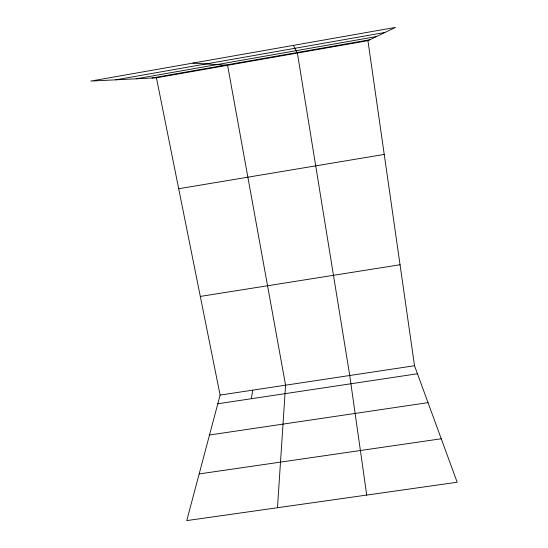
<?xml version="1.0" encoding="UTF-8"?>
<svg xmlns="http://www.w3.org/2000/svg" width="548" height="548" viewBox="0 0 548 548"><rect width="100%" height="100%" fill="white"/><g stroke="black" fill="none" stroke-linecap="round" stroke-linejoin="round"><path stroke-width="0.82" d="M277.48 507.729L285.577 385.189L227.591 65.301L192.862 63.095M251.327 398.732L252.765 390.142M156.433 77.789L220.111 395.074L186.758 520.6L457.162 482.24L414.521 365.728L367.934 40.662L395.471 27.4L90.838 81.07L156.433 77.789L367.934 40.662M115.779 79.823L384.956 32.462M136.082 78.809L376.435 36.565M152.036 78.008L369.763 39.778M178.696 188.731L384.237 154.426M200.315 296.427L400.047 264.752M220.111 395.074L414.521 365.728M217.796 403.766L417.46 373.763M209.5 434.996L428.029 402.643M199.157 473.931L441.256 438.77M188.553 71.596L191.916 71.562M293.399 45.381L297.393 53.046L349.74 375.503L366.722 495.07"/></g></svg>
